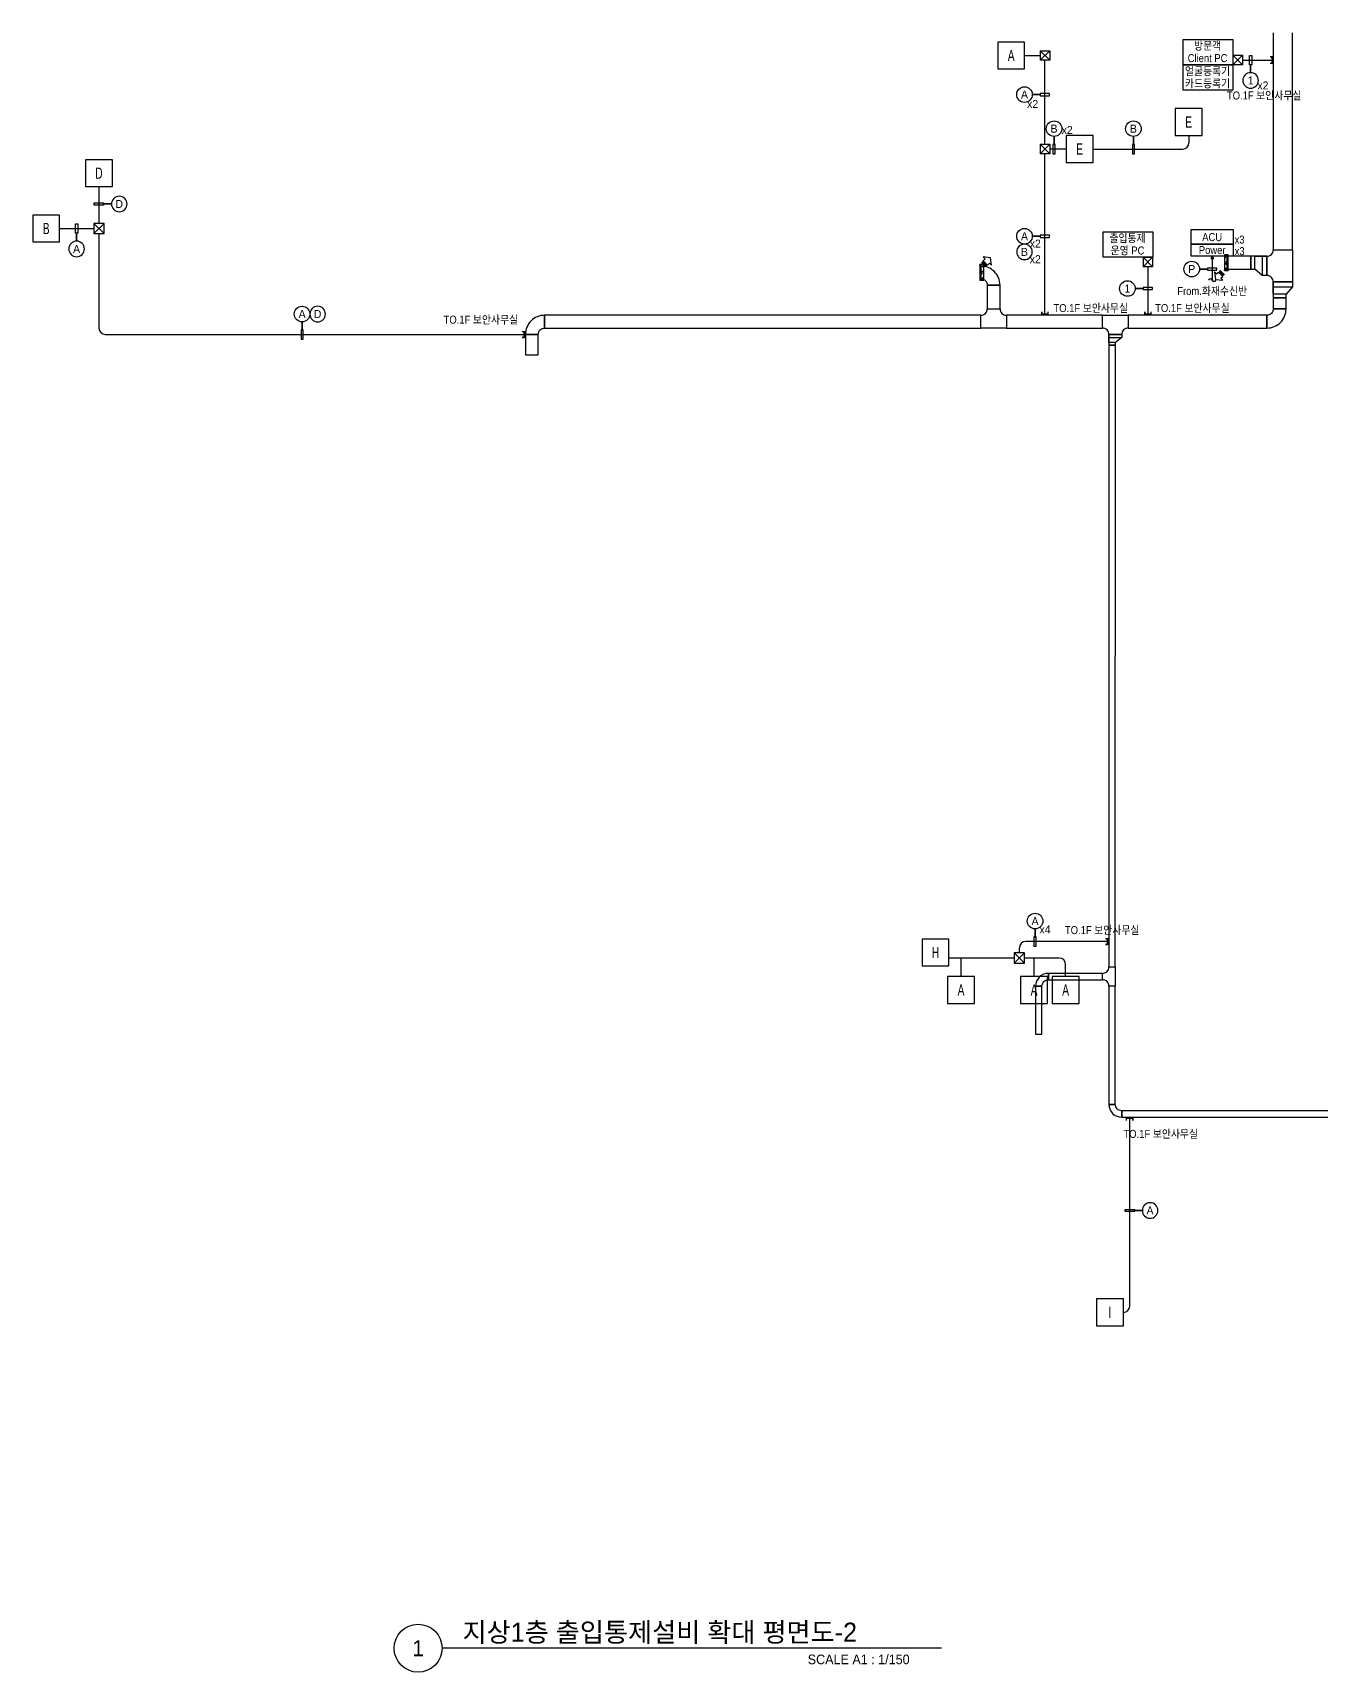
# Model space of a CAD drawing. Header units: millimetres. Extents: x 88230 to 502050, y -351975 to 882900.
# Drawn here: x 404700 to 465105, y -351975 to -275150 of the extents above; entities that cross this region are included whole.
import ezdxf
from ezdxf.enums import TextEntityAlignment as Align

# ---------------------------------------------------------------- set-up
doc = ezdxf.new("R2010")
doc.units = ezdxf.units.MM
doc.header["$LTSCALE"] = 150
doc.linetypes.add('D1', pattern=[3, 1, -1, 1])
for name, color, linetype in [('------16 CCTV', 3, 'Continuous'), ('-----20 General Symbol', 3, 'Continuous'), ('-----27 Communication Cable Tray', 2, 'Continuous'), ('-----29 Indicator', 1, 'Continuous'), ('-----30 Text', 2, 'Continuous'), ('-----41 Drawing Title', 2, 'Continuous'), ('4', 4, 'Continuous'), ('6', 6, 'Continuous')]:
    doc.layers.add(name, color=color, linetype=linetype)
doc.styles.add('ELEC', font='')
doc.styles.get('ELEC').set_extended_font_data('Dotum')

# ---------------------------------------------------------------- blocks, each defined once
blk = doc.blocks.new('O03')
at = {"linetype": 'Continuous'}
for p, q in [((-101, 101), (101, -101)), ((-74, 127), (127, -74)), ((-48, 154), (154, -48)), ((-27, 366), (69, 270)), ((-27, 366), (321, 321)), ((69, 270), (-21, 180)), ((-21, 180), (180, -21)), ((270, 69), (180, -21)), ((270, 69), (366, -27)), ((321, 321), (366, -27))]:
    blk.add_line(p, q, dxfattribs=at)
blk = doc.blocks.new('O08')
blk.add_hatch(color=256).paths.add_polyline_path([(120, 51), (-120, 51), (-120, 0), (120, 0)])
blk.add_lwpolyline([(120, 127.5), (120, 0), (-120, 0), (-120, 127.5), (-120, 51), (120, 51)])
blk = doc.blocks.new('GOK_I')
at = {"layer": '-----20 General Symbol', "color": 1}
blk.add_lwpolyline([(272950, 39120), (274750, 39120), (274750, 40920), (272950, 40920)], close=True, dxfattribs=at)
at = {"layer": '-----20 General Symbol', "color": 3, "style": 'ELEC', "width": 0.7}
blk.add_text('I', height=750, dxfattribs=at).set_placement((273850, 40020), align=Align.MIDDLE_CENTER)
blk = doc.blocks.new('GOK_H')
at = {"layer": '-----20 General Symbol', "color": 1}
blk.add_lwpolyline([(139470, -259730), (140730, -259730), (140730, -258470), (139470, -258470)], close=True, dxfattribs=at)
at = {"layer": '-----20 General Symbol', "color": 3, "style": 'ELEC', "width": 0.7}
blk.add_text('H', height=525, dxfattribs=at).set_placement((140100, -259100), align=Align.MIDDLE_CENTER)
blk = doc.blocks.new('GOK_D')
at = {"layer": '-----20 General Symbol', "color": 1}
blk.add_lwpolyline([(116508, -205929), (117768, -205929), (117768, -204669), (116508, -204669)], close=True, dxfattribs=at)
at = {"layer": '-----20 General Symbol', "color": 3, "style": 'ELEC', "width": 0.7}
blk.add_text('D', height=525, dxfattribs=at).set_placement((117138, -205299), align=Align.MIDDLE_CENTER)
blk = doc.blocks.new('GOK_B')
at = {"layer": '-----20 General Symbol', "color": 1}
blk.add_lwpolyline([(272950, 41850), (274750, 41850), (274750, 43650), (272950, 43650)], close=True, dxfattribs=at)
at = {"layer": '-----20 General Symbol', "color": 3, "style": 'ELEC', "width": 0.7}
blk.add_text('B', height=750, dxfattribs=at).set_placement((273850, 42750), align=Align.MIDDLE_CENTER)
blk = doc.blocks.new('BOX')
at = {"layer": '-----20 General Symbol'}
for p, q in [((200, 200), (-200, -200)), ((-200, 200), (200, -200))]:
    blk.add_line(p, q, dxfattribs=at)
blk.add_lwpolyline([(-200, 200), (200, 200), (200, -200), (-200, -200)], close=True, dxfattribs=at)
blk = doc.blocks.new('GOK_A')
at = {"layer": '-----20 General Symbol', "color": 1}
blk.add_lwpolyline([(272950, 44280), (274750, 44280), (274750, 46080), (272950, 46080)], close=True, dxfattribs=at)
at = {"layer": '-----20 General Symbol', "color": 3, "style": 'ELEC', "width": 0.7}
blk.add_text('A', height=750, dxfattribs=at).set_placement((273850, 45180), align=Align.MIDDLE_CENTER)
blk = doc.blocks.new('GOK_E')
at = {"layer": '-----20 General Symbol', "color": 1}
blk.add_lwpolyline([(275670, 44280), (277470, 44280), (277470, 46080), (275670, 46080)], close=True, dxfattribs=at)
at = {"layer": '-----20 General Symbol', "color": 3, "style": 'ELEC', "width": 0.7}
blk.add_text('E', height=750, dxfattribs=at).set_placement((276570, 45180), align=Align.MIDDLE_CENTER)

msp = doc.modelspace()

# ---------------------------------------------------------------- linework, layer by layer
at = {"layer": '------16 CCTV', "elevation": 0}
for points in [[(451925, -275990), (451925, -276440), (452375, -275990), (452375, -276440), (451925, -275990), (452375, -275990), (452375, -276440), (451925, -276440)], [(460960, -276203), (460960, -276653), (461410, -276203), (461410, -276653), (460960, -276203), (461410, -276203), (461410, -276653), (460960, -276653)], [(451925, -280375), (451925, -280825), (452375, -280375), (452375, -280825), (451925, -280375), (452375, -280375), (452375, -280825), (451925, -280825)]]:
    msp.add_lwpolyline(points, dxfattribs=at)
at = {"layer": '------16 CCTV'}
msp.add_lwpolyline([(456750, -285668), (456750, -286118), (457200, -285668), (457200, -286118), (456750, -285668), (457200, -285668), (457200, -286118), (456750, -286118)], dxfattribs=at)
at = {"layer": '-----20 General Symbol', "color": 1, "elevation": 0}
for points in [[(458639, -275462), (460960, -275462), (460960, -276653), (458639, -276653)], [(458639, -276653), (460960, -276653), (460960, -277845), (458639, -277845)]]:
    msp.add_lwpolyline(points, close=True, dxfattribs=at)
at = {"layer": '-----20 General Symbol', "color": 1}
for points in [[(454886, -284476), (457207, -284476), (457207, -285668), (454886, -285668)], [(458993, -285062), (460993, -285062), (460993, -284388), (458993, -284388)], [(458993, -285602), (460993, -285602), (460993, -285062), (458993, -285062)]]:
    msp.add_lwpolyline(points, close=True, dxfattribs=at)
at = {"layer": '-----27 Communication Cable Tray', "elevation": 0}
for points in [[(462857, -275150), (462857, -285325), (463757, -285325), (463757, -275150)], [(460613, -286180), (460613, -286225), (460703, -286225), (460703, -285625), (460613, -285625), (460613, -285670)], [(460703, -286248), (460748, -286248), (460748, -285603), (460703, -285603), (460703, -286248)], [(462557, -285625), (461807, -285625), (461807, -286225), (461986, -286225), (461986, -285625), (462336, -285625), (462336, -286525), (461986, -286225), (461986, -285625), (462557, -285625), (462557, -286525), (462336, -286525)], [(449146, -286056), (449101, -286056), (449101, -286701), (449146, -286701), (449146, -286056)], [(449236, -286124), (449236, -286079), (449146, -286079), (449146, -286679), (449236, -286679), (449236, -286634)], [(462857, -286825), (462857, -287575), (463457, -287575), (463457, -287396), (462857, -287396), (462857, -287047), (463757, -287047), (463457, -287396), (462857, -287396), (462857, -286825), (463757, -286825), (463757, -287047)], [(428397, -289286), (427797, -289286)], [(455153, -289286), (455153, -289786), (455453, -289786), (455453, -289667), (455153, -289667), (455153, -289434), (455753, -289434), (455453, -289667), (455153, -289667), (455153, -289286), (455753, -289286), (455753, -289434)]]:
    msp.add_lwpolyline(points, dxfattribs=at)
at = {"layer": '-----27 Communication Cable Tray', "color": 1, "elevation": 0}
for points in [[(460568, -286293), (460748, -286293), (460748, -285558), (460568, -285558), (460568, -286293)], [(449281, -286011), (449101, -286011), (449101, -286746), (449281, -286746), (449281, -286011)]]:
    msp.add_lwpolyline(points, dxfattribs=at)
at = {"layer": '-----27 Communication Cable Tray', "color": 1, "linetype": 'D1', "elevation": 0}
for points in [[(460568, -286293), (460748, -285558)], [(460568, -285558), (460748, -286293)], [(449281, -286011), (449101, -286746)], [(449281, -286746), (449101, -286011)]]:
    msp.add_lwpolyline(points, dxfattribs=at)
at = {"layer": '-----27 Communication Cable Tray', "elevation": 0}
for points in [[(461807, -285625), (460703, -285625), (460703, -286225), (461807, -286225)], [(450046, -288086), (450046, -286979), (449446, -286979), (449446, -288086)], [(462857, -287575), (462857, -288086), (463457, -288086), (463457, -287575)], [(449146, -288386), (428697, -288386), (428697, -288986), (449146, -288986)], [(454853, -288386), (450346, -288386), (450346, -288986), (454853, -288986)], [(462557, -288386), (456053, -288386), (456053, -288986), (462557, -288986)], [(428397, -290238), (428397, -289286), (427797, -289286), (427797, -290238)], [(455452, -318926), (455453, -289786), (455153, -289786), (455152, -318926)], [(454853, -319226), (452313, -319226), (452313, -319526), (454853, -319526)], [(452013, -322078), (452013, -319826), (451713, -319826), (451713, -322078)], [(455452, -325366), (455452, -319826), (455152, -319826), (455152, -325366)], [(469792, -325666), (455752, -325666), (455752, -325966), (469792, -325966)]]:
    msp.add_lwpolyline(points, close=True, dxfattribs=at)
for points in [[(462857, -285325), (463757, -285325), (463757, -285325), (463757, -286825), (462857, -286825, 0.414214), (462557, -286525), (462557, -285625), (462557, -285625, 0.414214)], [(449146, -286679), (449146, -286679, -0.414214), (449446, -286979), (449446, -286979), (450046, -286979, 0.414214), (449146, -286079)], [(450346, -288386), (450346, -288986), (450346, -288986), (449146, -288986), (449146, -288386, 0.414214), (449446, -288086), (450046, -288086), (450046, -288086, 0.414214)], [(462857, -288086), (462857, -288086, -0.414214), (462557, -288386), (462557, -288386), (462557, -288986, 0.414214), (463457, -288086)], [(428397, -289286), (428397, -289286, -0.414214), (428697, -288986), (428697, -288986), (428697, -288386, 0.414214), (427797, -289286)], [(454853, -288986), (454853, -288386), (454853, -288386), (456053, -288386), (456053, -288986, 0.414214), (455753, -289286), (455153, -289286), (455153, -289286, 0.414214)], [(452013, -319826), (452013, -319826, -0.414214), (452313, -319526), (452313, -319526), (452313, -319226, 0.414214), (451713, -319826)], [(455152, -318926), (455452, -318926), (455452, -318926), (455452, -319826), (455152, -319826, 0.414214), (454852, -319526), (454852, -319226), (454852, -319226, 0.414214)], [(455752, -325666), (455752, -325666, -0.414214), (455452, -325366), (455452, -325366), (455152, -325366, 0.414214), (455752, -325966)]]:
    msp.add_lwpolyline(points, format="xyb", close=True, dxfattribs=at)
at = {"layer": '-----29 Indicator', "color": 1, "elevation": 0}
for points in [[(461795, -277019), (461795, -276646), (461743, -276646), (461743, -276210), (461846, -276210), (461846, -276646), (461769, -276646), (461795, -276646), (461795, -277019, 0.414214), (461430, -277384, 0.414214), (461795, -277749, 0.414214), (462160, -277384, 0.414214), (461795, -277019, 0.151042)], [(451559, -278046), (451932, -278046), (451932, -278097), (452368, -278097), (452368, -277995), (451932, -277995), (451932, -278072), (451932, -278046), (451559, -278046, -0.414214), (451194, -278411, -0.414214), (450830, -278046, -0.414214), (451194, -277681, -0.414214), (451559, -278046, -0.151042)], [(406754, -284913), (406754, -284541), (406703, -284541), (406703, -284104), (406806, -284104), (406806, -284541), (406729, -284541), (406754, -284541), (406754, -284913, 0.414214), (406390, -285278, 0.414214), (406754, -285643, 0.414214), (407119, -285278, 0.414214), (406754, -284913, 0.151042)], [(451559, -284686), (451932, -284686), (451932, -284737), (452368, -284737), (452368, -284635), (451932, -284635), (451932, -284712), (451932, -284686), (451559, -284686, -0.414214), (451194, -285051, -0.414214), (450830, -284686, -0.414214), (451194, -284321, -0.414214), (451559, -284686, -0.151042)], [(456384, -287134), (456757, -287134), (456757, -287185), (457193, -287185), (457193, -287082), (456757, -287082), (456757, -287159), (456757, -287134), (456384, -287134, -0.414214), (456019, -287499, -0.414214), (455655, -287134, -0.414214), (456019, -286769, -0.414214), (456384, -287134, -0.151042)], [(417327, -288695), (417327, -289068), (417276, -289068), (417276, -289504), (417378, -289504), (417378, -289068), (417301, -289068), (417327, -289068), (417327, -288695, -0.414214), (416962, -288330, -0.414214), (417327, -287965, -0.414214), (417692, -288330, -0.414214), (417327, -288695, -0.151042)], [(451689, -317141), (451689, -317514), (451637, -317514), (451637, -317950), (451740, -317950), (451740, -317514), (451663, -317514), (451689, -317514), (451689, -317141, -0.414214), (451324, -316777, -0.414214), (451689, -316412, -0.414214), (452054, -316777, -0.414214), (451689, -317141, -0.151042)], [(456719, -330338), (456346, -330338), (456346, -330390), (455910, -330390), (455910, -330287), (456346, -330287), (456346, -330364), (456346, -330338), (456719, -330338, 0.414214), (457084, -330703, 0.414214), (457449, -330338, 0.414214), (457084, -329974, 0.414214), (456719, -330338, 0.151042)]]:
    msp.add_lwpolyline(points, format="xyb", dxfattribs=at)
at = {"layer": '-----29 Indicator', "color": 1}
for points in [[(452579, -280009), (452579, -280382), (452527, -280382), (452527, -280818), (452630, -280818), (452630, -280382), (452553, -280382), (452579, -280382), (452579, -280009, -0.414214), (452214, -279644, -0.414214), (452579, -279280, -0.414214), (452944, -279644, -0.414214), (452579, -280009, -0.151042)], [(456302, -280009), (456302, -280382), (456251, -280382), (456251, -280818), (456353, -280818), (456353, -280382), (456276, -280382), (456302, -280382), (456302, -280009, -0.414214), (455937, -279644, -0.414214), (456302, -279280, -0.414214), (456667, -279644, -0.414214), (456302, -280009, -0.151042)], [(408391, -283173), (408018, -283173), (408018, -283224), (407582, -283224), (407582, -283121), (408018, -283121), (408018, -283198), (408018, -283173), (408391, -283173, 0.414214), (408756, -283538, 0.414214), (409120, -283173, 0.414214), (408756, -282808, 0.414214), (408391, -283173, 0.151042)], [(459402, -286224), (459775, -286224), (459775, -286275), (460211, -286275), (460211, -286173), (459775, -286173), (459775, -286250), (459775, -286224), (459402, -286224, -0.414214), (459037, -286589, -0.414214), (458672, -286224, -0.414214), (459037, -285859, -0.414214), (459402, -286224, -0.151042)]]:
    msp.add_lwpolyline(points, format="xyb", dxfattribs=at)
at = {"layer": '-----29 Indicator'}
for centre, start, end in [((451194, -285416), 90, 180), ((451194, -285416), 180, 270), ((451194, -285416), 0, 90), ((451194, -285416), 270, 0), ((418057, -288330), 90, 180), ((418057, -288330), 0, 90), ((418057, -288330), 180, 270), ((418057, -288330), 270, 0)]:
    msp.add_arc(centre, 365, start, end, dxfattribs=at)
at = {"layer": '-----41 Drawing Title', "color": 7}
msp.add_line((447309, -350850), (423891, -350850), dxfattribs=at)
msp.add_circle((422766, -350850), 1125, dxfattribs=at)
at = {"layer": '4'}
for p, q in [((451200, -276215), (451925, -276215)), ((452150, -280375), (452150, -276440)), ((461410, -276428), (462857, -276428)), ((458906, -279964), (458906, -280300)), ((452150, -288386), (452150, -280825)), ((453151, -280600), (452375, -280600)), ((454411, -280600), (458606, -280600)), ((407808, -281819), (407808, -281820)), ((407800, -282360), (407800, -284083)), ((405960, -284323), (407560, -284323)), ((407800, -284563), (407800, -288986)), ((456975, -286118), (456975, -288386)), ((408100, -289286), (427797, -289286)), ((450956, -318272), (450956, -318032)), ((455091, -317732), (451256, -317732)), ((450716, -318512), (447650, -318512)), ((448219, -319374), (448219, -318512)), ((452823, -318512), (451196, -318512)), ((451643, -319374), (451643, -318512)), ((453123, -319374), (453123, -318762)), ((456128, -334814), (456128, -325966))]:
    msp.add_line(p, q, dxfattribs=at)
for centre, start, end in [((458606, -280300), 270, 0), ((408100, -288986), 180, 269.99813), ((451256, -318032, 0), 90, 180), ((452823, -318812), 0, 90), ((455828, -334814), 270, 0)]:
    msp.add_arc(centre, 300, start, end, dxfattribs=at)
at = {"layer": '6'}
msp.add_line((459993, -285602), (459993, -286744), dxfattribs=at)
msp.add_lwpolyline([(460063, -285721), (459993, -285602), (459924, -285721)], close=True, dxfattribs=at)
for centre, start, end in [((459909, -286773), 18.99978, 161.00022), ((460076, -286715), 198.99978, 341.00022)]:
    msp.add_arc(centre, 88, start, end, dxfattribs=at)

# ---------------------------------------------------------------- block references
at = {"layer": '------16 CCTV', "lineweight": 0, "extrusion": (0, 0, -1), "xscale": 1.2, "yscale": 1.2, "zscale": -1.2}
for p in [(-407800, -284323), (-450956, -318512)]:
    msp.add_blockref('BOX', p, dxfattribs=at)
at = {"layer": '-----20 General Symbol', "xscale": 0.6999999999970896, "yscale": 0.6999999999970896, "zscale": 0.6999999999970896}
for name, p in [('GOK_A', (258875, -307841)), ('GOK_E', (265287, -310960)), ('GOK_E', (260182, -312226)), ('GOK_B', (213635, -314247)), ('GOK_A', (256524, -351630)), ('GOK_A', (259948, -351630)), ('GOK_A', (261428, -351630)), ('GOK_I', (263503, -363128))]:
    msp.add_blockref(name, p, dxfattribs=at)
at = {"layer": '-----20 General Symbol'}
for name, p in [('GOK_D', (290662, -76431)), ('GOK_H', (306920, -59150))]:
    msp.add_blockref(name, p, dxfattribs=at)
at = {"layer": '-----27 Communication Cable Tray', "xscale": -1}
for p, rotation in [((449281, -286011), 270), ((460468, -286384), 90)]:
    msp.add_blockref('O03', p, dxfattribs=dict(at, rotation=rotation))
at = {"layer": '4', "yscale": 1.199999999953434, "zscale": 1.199999999953434}
for p, xscale, rotation in [((462857, -276428), -1.199999999953434, 90), ((427797, -289286), 1.199999999953434, 89.99999999999999), ((455152, -317732), 1.199999999953434, 89.99999999999999), ((456128, -325966), 1.199999999953434, 180)]:
    msp.add_blockref('O08', p, dxfattribs=dict(at, xscale=xscale, rotation=rotation))
at = {"layer": '4', "xscale": 1.199999999953434, "yscale": 1.199999999953434, "zscale": 1.199999999953434}
for p in [(452150, -288386), (456975, -288386)]:
    msp.add_blockref('O08', p, dxfattribs=at)

# ---------------------------------------------------------------- texts
at = {"layer": '-----20 General Symbol', "color": 3, "style": 'ELEC', "width": 0.9}
for s, p in [('방문객', (459777, -275759)), ('Client PC', (459777, -276337)), ('카드등록기', (459777, -277528)), ('얼굴등록기', (459777, -276951)), ('출입통제', (456024, -284773)), ('ACU', (459993, -284725, 0)), ('x3', (461278, -284841, 0)), ('운영 PC', (456024, -285351)), ('Power', (459993, -285332, 0)), ('x3', (461281, -285381, 0))]:
    msp.add_text(s, height=375, dxfattribs=at).set_placement(p, align=Align.MIDDLE_CENTER)
msp.add_text('From.화재수신반', height=375, dxfattribs=at).set_placement((459993, -287241), align=Align.MIDDLE)
at = {"layer": '-----30 Text', "style": 'ELEC'}
for s, p in [('1', (461795, -277384)), ('A', (451194, -278046)), ('B', (452579, -279644)), ('B', (456302, -279644)), ('D', (408751, -283173)), ('A', (451194, -284686)), ('A', (406754, -285278)), ('B', (451190, -285416)), ('P', (459037, -286224)), ('1', (456019, -287134)), ('A', (417327, -288330)), ('D', (418052, -288330)), ('A', (451689, -316777)), ('A', (457079, -330338))]:
    msp.add_text(s, height=375, dxfattribs=at).set_placement(p, align=Align.MIDDLE)
for s, p in [('x2', (462114, -277805)), ('x2', (451317, -278671)), ('x2', (452936, -279891)), ('x2', (451441, -285218)), ('x2', (451441, -285948)), ('x4', (451897, -317357))]:
    msp.add_text(s, height=375, dxfattribs=at).set_placement(p)
at = {"layer": '-----41 Drawing Title', "color": 2, "style": 'ELEC'}
msp.add_text('지상1층 출입통제설비 확대 평면도-2', height=900, dxfattribs=at).set_placement((424849, -350550))
at = {"layer": '-----41 Drawing Title', "color": 7, "style": 'ELEC'}
msp.add_text('1', height=750, dxfattribs=at).set_placement((422766, -350850), align=Align.MIDDLE)
at = {"layer": '-----41 Drawing Title', "style": 'ELEC'}
msp.add_text('SCALE A1 : 1/150', height=450, dxfattribs=at).set_placement((445809, -351600), align=Align.RIGHT)
at = {"style": 'ELEC', "width": 0.9}
for p in [(462431, -278078), (454300, -288041), (459067, -288041), (425707, -288584, 0), (454836, -317189), (457581, -326739)]:
    msp.add_text('TO.1F 보안사무실', height=375, dxfattribs=at).set_placement(p, align=Align.MIDDLE)

doc.saveas('drawing.dxf')
